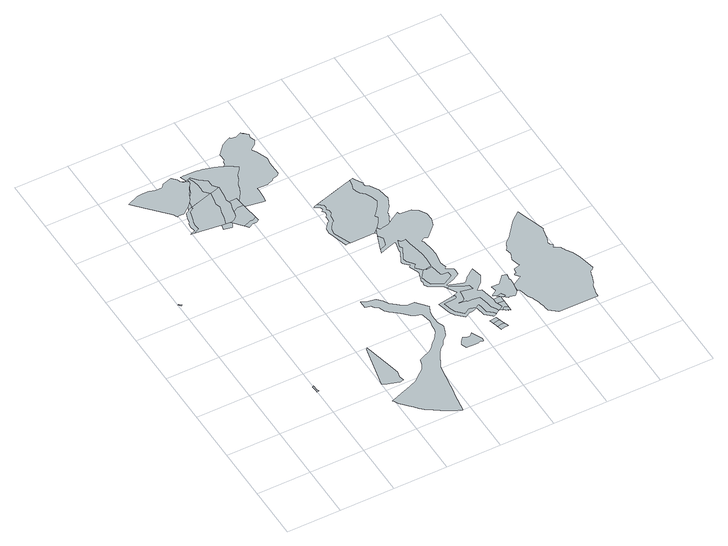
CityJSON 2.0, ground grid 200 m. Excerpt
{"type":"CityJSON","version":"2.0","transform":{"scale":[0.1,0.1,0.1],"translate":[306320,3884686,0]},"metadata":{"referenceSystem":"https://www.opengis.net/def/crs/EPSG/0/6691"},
"CityObjects":{
"object1":{"type":"GenericCityObject","attributes":{"prefecture":"22","disasterType":"1","areaType":"2","zoneNumber":"203-Ⅰ-018","zoneName":"久保沢","status":"0"},"geometry":[{"type":"MultiSurface","lod":"1","boundaries":[[[0,1,2,3,4]]]}]},
"object2":{"type":"GenericCityObject","attributes":{"prefecture":"22","disasterType":"1","areaType":"2","zoneNumber":"203-Ⅰ-038","zoneName":"八重沢B","status":"0"},"geometry":[{"type":"MultiSurface","lod":"1","boundaries":[[[5,6,7,8,9,10,11]]]}]},
"object3":{"type":"GenericCityObject","attributes":{"prefecture":"22","disasterType":"1","areaType":"1","zoneNumber":"103-Ⅰ-3335","zoneName":"仰天峰","status":"0"},"geometry":[{"type":"MultiSurface","lod":"1","boundaries":[[[12,13,14,15,16,17,18,19,20,21,22,23,24,25,26,27,28,29,30]]]}]},
"object4":{"type":"GenericCityObject","attributes":{"prefecture":"22","disasterType":"1","areaType":"2","zoneNumber":"103-Ⅰ-3335","zoneName":"仰天峰","status":"0"},"geometry":[{"type":"MultiSurface","lod":"1","boundaries":[[[31,32,33,34,18,35,36,37,38,39,26,40]]]}]},
"object5":{"type":"GenericCityObject","attributes":{"prefecture":"22","disasterType":"1","areaType":"1","zoneNumber":"103-Ⅰ-3338","zoneName":"中瀬町B","status":"0"},"geometry":[{"type":"MultiSurface","lod":"1","boundaries":[[[41,42,43,44,45,46,47,48,49,50,51,52,53,54,55,56,57,58,59,60,61,62,63,64,65,66,67,68,69,70,71,72,73,74]]]}]},
"object6":{"type":"GenericCityObject","attributes":{"prefecture":"22","disasterType":"1","areaType":"2","zoneNumber":"103-Ⅰ-3338","zoneName":"中瀬町B","status":"0"},"geometry":[{"type":"MultiSurface","lod":"1","boundaries":[[[42,43,44,45,75,76,77,78,79,80,81,82,83,61,84,85,86,87,88,89,90,91,92,93,94,95,96,97]]]}]},
"object7":{"type":"GenericCityObject","attributes":{"prefecture":"22","disasterType":"1","areaType":"2","zoneNumber":"103-Ⅱ-5866","zoneName":"中瀬町C","status":"0"},"geometry":[{"type":"MultiSurface","lod":"1","boundaries":[[[98,99,100,101,102,103,104,105,106,107,108,109,110,111,112,113,114,115,116,117,118,119,120,121]]]}]},
"object8":{"type":"GenericCityObject","attributes":{"prefecture":"22","disasterType":"2","areaType":"1","zoneNumber":"203-Ⅰ-037","zoneName":"長ヶ洞川","status":"0"},"geometry":[{"type":"MultiSurface","lod":"1","boundaries":[[[122,123,124,125,126,127,128,129,130,131,132,133,134,135,136,137,138,139,140,141,142,143,144,145,146,147,148,149,150,151,152,153,154,155,156,157,158,159,160,161,162,163,164,165,166,167,168,169,170,171,172,173,174,175,176,177,178,179,180,181,182,183,184,185,186,187,188,189,190,191,192,193,194,195,196,197,198,199,200,201]]]}]},
"object9":{"type":"GenericCityObject","attributes":{"prefecture":"22","disasterType":"1","areaType":"1","zoneNumber":"103-Ⅱ-5866","zoneName":"中瀬町C","status":"0"},"geometry":[{"type":"MultiSurface","lod":"1","boundaries":[[[202,203,204,205,206,207,208,209,210,211,212,213,108,214,215,216,217,218,219,220,221,222,223,224,225,226,227,120,228,229]]]}]},
"object10":{"type":"GenericCityObject","attributes":{"prefecture":"22","disasterType":"1","areaType":"2","zoneNumber":"103-Ⅰ-3338","zoneName":"中瀬町B","status":"0"},"geometry":[{"type":"MultiSurface","lod":"1","boundaries":[[[120,119,230,231,232,233,234,235,236,237,238,239,240,241,242,121]]]}]},
"object11":{"type":"GenericCityObject","attributes":{"prefecture":"22","disasterType":"1","areaType":"1","zoneNumber":"103-Ⅰ-3338","zoneName":"中瀬町B","status":"0"},"geometry":[{"type":"MultiSurface","lod":"1","boundaries":[[[228,120,227,226,243,244,245,246,247,248,236,249,250,251,252,253,254,255,256,229]]]}]},
"object12":{"type":"GenericCityObject","attributes":{"prefecture":"22","disasterType":"1","areaType":"2","zoneNumber":"103-Ⅱ-5865","zoneName":"中瀬町A","status":"0"},"geometry":[{"type":"MultiSurface","lod":"1","boundaries":[[[257,258,259,260,261,262,263,264,265,266,267,268,269,270]]]}]},
"object13":{"type":"GenericCityObject","attributes":{"prefecture":"22","disasterType":"1","areaType":"2","zoneNumber":"203-Ⅰ-037","zoneName":"長ヶ洞川","status":"0"},"geometry":[{"type":"MultiSurface","lod":"1","boundaries":[[[271,272,273,274,275,276,277]]]}]},
"object14":{"type":"GenericCityObject","attributes":{"prefecture":"22","disasterType":"1","areaType":"1","zoneNumber":"103-Ⅱ-5865","zoneName":"中瀬町A","status":"0"},"geometry":[{"type":"MultiSurface","lod":"1","boundaries":[[[278,257,279,280,281,282,283,284,285,286,264,287,288,289,290,291,292,293,294,295,296,297]]]}]},
"object15":{"type":"GenericCityObject","attributes":{"prefecture":"22","disasterType":"2","areaType":"1","zoneNumber":"203-Ⅰ-016","zoneName":"天神洞沢","status":"0"},"geometry":[{"type":"MultiSurface","lod":"1","boundaries":[[[298,299,300,301,302,303,304,305,306,307,308,309,310,311,312,313,314,315,316,317,318,319,320,321,322,323,324,325,326,327,328,329,330,331,332,333,334,335,336,337,338,339,340,341,342,343,344,345,346,347,348,349,350,351,352,353,354,355,356,357,358,359,360,361,362,363,364,365,366,367,368]]]}]},
"object16":{"type":"GenericCityObject","attributes":{"prefecture":"22","disasterType":"1","areaType":"2","zoneNumber":"103-Ⅰ-0649","zoneName":"八重","status":"0"},"geometry":[{"type":"MultiSurface","lod":"1","boundaries":[[[369,370,371,372,373,374,375,376,377,378,379,380,381,382]]]}]},
"object17":{"type":"GenericCityObject","attributes":{"prefecture":"22","disasterType":"1","areaType":"1","zoneNumber":"103-Ⅰ-2709","zoneName":"上香貫コテンジ","status":"0"},"geometry":[{"type":"MultiSurface","lod":"1","boundaries":[[[383,384,385,386,387,388,389,390,391,392,393,394,395,396,397,398,399,400,401,402,403,404,405,406,407,408,409,410,411,412,413,414,415,416,417,418,419,420,421,422,423,424,425,426,427,428,429,430,431,432]]]}]},
"object18":{"type":"GenericCityObject","attributes":{"prefecture":"22","disasterType":"1","areaType":"2","zoneNumber":"103-Ⅰ-2709","zoneName":"上香貫コテンジ","status":"0"},"geometry":[{"type":"MultiSurface","lod":"1","boundaries":[[[384,433,434,435,436,437,438,439,440,441,442,443,444,445,446,447,448,449,450,451,452,453,454,455,409,456,457,458,459,460,461,462,463,464,465,466,467,468,469,470,471,472,473,474,475,476,477,478]]]}]},
"object19":{"type":"GenericCityObject","attributes":{"prefecture":"22","disasterType":"1","areaType":"2","zoneNumber":"103-S-0118","zoneName":"三ノ洞","status":"0"},"geometry":[{"type":"MultiSurface","lod":"1","boundaries":[[[479,480,481,482,483,484,485,486,487,488,489,490,491,492,493,494,495,496,497,498,499,500,501,502,503,504,505,506,507,508,509,510,511,512,513,514,515,516,517,518,519,520,521,522,523,524,525]]]}]},
"object20":{"type":"GenericCityObject","attributes":{"prefecture":"22","disasterType":"1","areaType":"2","zoneNumber":"103-S-0118","zoneName":"三ノ洞","status":"0"},"geometry":[{"type":"MultiSurface","lod":"1","boundaries":[[[526,527,528,529,530,531,532,533]]]}]},
"object21":{"type":"GenericCityObject","attributes":{"prefecture":"22","disasterType":"1","areaType":"2","zoneNumber":"103-S-0118","zoneName":"三ノ洞","status":"0"},"geometry":[{"type":"MultiSurface","lod":"1","boundaries":[[[534,535,536,537,538,539,540,541]]]}]},
"object22":{"type":"GenericCityObject","attributes":{"prefecture":"22","disasterType":"1","areaType":"1","zoneNumber":"103-S-0118","zoneName":"三ノ洞","status":"0"},"geometry":[{"type":"MultiSurface","lod":"1","boundaries":[[[542,533,543,544,545,546,547,529,548,549]]]}]},
"object23":{"type":"GenericCityObject","attributes":{"prefecture":"22","disasterType":"1","areaType":"2","zoneNumber":"103-S-0118","zoneName":"三ノ洞","status":"0"},"geometry":[{"type":"MultiSurface","lod":"1","boundaries":[[[550,551,552,553,554,555,556,557,558,559,560,561,562,563,564]]]}]},
"object24":{"type":"GenericCityObject","attributes":{"prefecture":"22","disasterType":"1","areaType":"2","zoneNumber":"103-S-0118","zoneName":"三ノ洞","status":"0"},"geometry":[{"type":"MultiSurface","lod":"1","boundaries":[[[565,566,567,568,569,570,571,572,573,574,575,550,576,577,578,579,580,581,582,583,584]]]}]},
"object25":{"type":"GenericCityObject","attributes":{"prefecture":"22","disasterType":"1","areaType":"2","zoneNumber":"103-Ⅰ-3336","zoneName":"山ヶ下町","status":"0"},"geometry":[{"type":"MultiSurface","lod":"1","boundaries":[[[585,586,587,588,589,590,591,592,593,594,595,596,597,598,599,600,601,602,603,604,605,606,607,608,609,610,611,612,613,614,615,616,617,618,619,620,621,622,623]]]}]},
"object26":{"type":"GenericCityObject","attributes":{"prefecture":"22","disasterType":"1","areaType":"1","zoneNumber":"103-S-0118","zoneName":"三ノ洞","status":"0"},"geometry":[{"type":"MultiSurface","lod":"1","boundaries":[[[624,625,626,627,628,629,630,631,632,633,634,635,636,637,638,639,640,641,642,643,644,645,646,647,648,649,650,651,652,653,654,655,656,657,658,659,660,661,539,662,663,664,665,666,667,668,669,670,671,672,673,674,675,676,677,678,679,680,493,494,681,682,683,684,685,686,687,688,689,690,691,692,693,694,695,696,697,512,698,699,700,701,702,703]]]}]},
"object27":{"type":"GenericCityObject","attributes":{"prefecture":"22","disasterType":"1","areaType":"1","zoneNumber":"103-Ⅰ-3336","zoneName":"山ヶ下町","status":"0"},"geometry":[{"type":"MultiSurface","lod":"1","boundaries":[[[606,704,705,706,707,708,709,710,711,712,713,714,715,716,717,718,719,720,721,722,723,586,587,724,725,726,727,728,729,730,731,732,733,734,735,736,737,738,739,740,741,742,605]]]}]},
"object28":{"type":"GenericCityObject","attributes":{"prefecture":"22","disasterType":"1","areaType":"2","zoneNumber":"103-Ⅰ-0650","zoneName":"外原","status":"0"},"geometry":[{"type":"MultiSurface","lod":"1","boundaries":[[[743,744,745,746,747,748,749,750,751,752,753,754,755,756,757]]]}]},
"object29":{"type":"GenericCityObject","attributes":{"prefecture":"22","disasterType":"1","areaType":"2","zoneNumber":"103-Ⅰ-0650","zoneName":"外原","status":"0"},"geometry":[{"type":"MultiSurface","lod":"1","boundaries":[[[758,759,760,761,762,763,764]]]}]},
"object30":{"type":"GenericCityObject","attributes":{"prefecture":"22","disasterType":"1","areaType":"1","zoneNumber":"103-Ⅰ-0650","zoneName":"外原","status":"0"},"geometry":[{"type":"MultiSurface","lod":"1","boundaries":[[[765,766,767,768,769,770,771,772,773,774,775,776,777,778,747,779,780,752,781,782,783,784,785,786,757,787,788,789,790,791,792,793,794]]]}]},
"object31":{"type":"GenericCityObject","attributes":{"prefecture":"22","disasterType":"1","areaType":"2","zoneNumber":"103-Ⅰ-0650","zoneName":"外原","status":"0"},"geometry":[{"type":"MultiSurface","lod":"1","boundaries":[[[795,767,796,797,798,799,800,801]]]}]},
"object32":{"type":"GenericCityObject","attributes":{"prefecture":"22","disasterType":"1","areaType":"1","zoneNumber":"103-Ⅲ-0224","zoneName":"四方沢","status":"0"},"geometry":[{"type":"MultiSurface","lod":"1","boundaries":[[[802,803,804,805,806,807,808,809,810,811,812,813,814,815,816,817,818,819,820,821,822,823,824,825,826,827,828,829,830,831,832,833,834,835,836,837,838,839,840,841,842,843,844,845,846,847,848,849,850,851,852,853,854,855,856,857,858,859,860,861,862,863,864,865,866,867,868,869,870,871,872,873,874,875,876,877,878,879,880,881,882,883,884,885,886,887,888,889,890,891,892,893,894,895,896,897,898,899,900,901,902,903,904,905,906,907,908,909,910,911,912]]]}]}
},
"vertices":[
[116,8678,0],[27,8760,0],[4,8736,0],[84,8647,0],[99,8661,0],
[1971,3343,0],[1993,3144,0],[1989,3064,0],[2065,3069,0],[2040,3148,0],[2028,3348,0],[2010,3346,0],
[4716,2150,0],[4719,2171,0],[4686,2279,0],[4672,2334,0],[4698,2432,0],[4724,2549,0],[4698,2664,0],[4421,3898,0],[4399,3995,0],[4397,3985,0],[4394,3983,0],[4391,3974,0],[4362,3956,0],[4340,3859,0],[4110,2828,0],[4001,2340,0],[3999,2333,0],[4176,2241,0],[4584,2112,0],
[4164,2685,0],[4342,2595,0],[4581,2504,0],[4722,2557,0],[4437,3825,0],[4408,3809,0],[4406,3808,0],[4383,3801,0],[4325,3791,0],[4085,2717,0],
[1019,13360,0],[1210,13149,0],[1864,12427,0],[1864,12424,0],[1909,12374,0],[1912,12368,0],[1938,12318,0],[1984,12229,0],[2017,12256,0],[2025,12263,0],[2015,12274,0],[2213,12248,0],[2527,12499,0],[2706,12708,0],[2817,12959,0],[2874,13030,0],[2938,13198,0],[3071,13341,0],[3101,13435,0],[3011,13480,0],[2943,13514,0],[2843,13564,0],[2840,13562,0],[2803,13695,0],[2654,13869,0],[2279,13749,0],[2203,13644,0],[2185,13642,0],[2050,13634,0],[1948,13647,0],[1728,13701,0],[1495,13701,0],[1294,13699,0],[874,13520,0],
[2012,12429,0],[2220,12402,0],[2493,12648,0],[2658,12856,0],[2742,13106,0],[2831,13185,0],[2900,13344,0],[2955,13434,0],[2950,13510,0],[2897,13537,0],[2888,13488,0],[2854,13512,0],[2743,13511,0],[2517,13439,0],[2432,13321,0],[2338,13283,0],[2232,13264,0],[2036,13253,0],[1877,13272,0],[1683,13319,0],[1492,13314,0],[1352,13314,0],[1138,13229,0],
[2603,12355,0],[2616,12306,0],[2457,12229,0],[2392,12041,0],[2343,11842,0],[2318,11794,0],[2277,11639,0],[2302,11410,0],[2184,11362,0],[2115,11314,0],[3061,11203,0],[3177,11190,0],[3214,11303,0],[3262,11453,0],[3293,11560,0],[3322,11750,0],[3395,11945,0],[3345,12107,0],[3346,12148,0],[3366,12258,0],[3393,12378,0],[3433,12621,0],[3322,12590,0],[2592,12385,0],
[4895,471,0],[5084,347,0],[5257,237,0],[5410,150,0],[5574,67,0],[5734,3,0],[5832,698,0],[5871,925,0],[5910,1153,0],[5948,1381,0],[5987,1609,0],[6026,1836,0],[6065,2064,0],[6157,2247,0],[6243,2436,0],[6350,2606,0],[6467,2770,0],[6622,2894,0],[6728,3068,0],[6894,3215,0],[6989,3398,0],[7052,3629,0],[6971,3864,0],[6972,4062,0],[6972,4267,0],[7000,4430,0],[7094,4631,0],[6770,5037,0],[6552,5035,0],[6365,5108,0],[6220,5241,0],[6003,5416,0],[5901,5593,0],[5738,5764,0],[5606,5806,0],[5474,5829,0],[5251,5918,0],[5249,5627,0],[5423,5600,0],[5447,5604,0],[5519,5486,0],[5652,5373,0],[5728,5173,0],[5820,5064,0],[6058,4895,0],[6211,4744,0],[6363,4591,0],[6533,4480,0],[6709,4428,0],[6753,4220,0],[6795,4024,0],[6747,3798,0],[6736,3669,0],[6709,3529,0],[6600,3384,0],[6510,3274,0],[6370,3130,0],[6235,2962,0],[6071,2838,0],[5855,2757,0],[5643,2673,0],[5590,2457,0],[5488,2281,0],[5339,2145,0],[5173,2023,0],[5020,1890,0],[4804,1810,0],[4587,1729,0],[4370,1649,0],[4154,1569,0],[3937,1488,0],[3970,1427,0],[4049,1296,0],[4191,1120,0],[4281,1015,0],[4397,903,0],[4509,765,0],[4584,700,0],[4644,643,0],[4733,584,0],
[2445,12314,0],[2456,12298,0],[2295,12223,0],[2230,12042,0],[2179,11826,0],[2155,11794,0],[2116,11638,0],[2143,11405,0],[2022,11369,0],[1952,11333,0],[1964,11331,0],[2052,11321,0],[3388,11165,0],[3395,11170,0],[3451,11192,0],[3499,11217,0],[3617,11310,0],[3627,11342,0],[3666,11476,0],[3690,11645,0],[3778,11934,0],[3732,12134,0],[3741,12182,0],[3767,12292,0],[3804,12725,0],[3602,12668,0],[2529,12367,0],[2432,12340,0],
[3260,12803,0],[3241,12865,0],[3258,12985,0],[3254,13158,0],[3224,13362,0],[3141,13553,0],[3102,13541,0],[3101,13541,0],[3061,13335,0],[2936,13131,0],[2885,12955,0],[2620,12661,0],[2646,12559,0],
[3639,12935,0],[3646,12952,0],[3631,13164,0],[3380,13380,0],[3199,13571,0],[3194,13570,0],[3059,13528,0],[2994,13508,0],[2964,13499,0],[2917,13267,0],[2791,13076,0],[2737,12923,0],[2490,12571,0],[2502,12496,0],
[3363,11159,0],[3666,10790,0],[3722,10819,0],[3847,10870,0],[3927,10905,0],[4037,10908,0],[4178,10975,0],[4110,11515,0],[4095,11632,0],[3892,11639,0],[3679,11531,0],[3536,11429,0],[3331,11317,0],[3290,11248,0],
[5250,5701,0],[5442,5683,0],[5494,5663,0],[5551,5736,0],[5457,5753,0],[5250,5793,0],[5250,5730,0],
[3289,11250,0],[3705,10743,0],[3768,10666,0],[3800,10679,0],[3919,10737,0],[3977,10757,0],[4082,10754,0],[4197,10822,0],[4184,10921,0],[4085,11711,0],[4047,12011,0],[3808,12012,0],[3478,11856,0],[3336,11754,0],[3316,11743,0],[3310,11670,0],[3293,11568,0],[3270,11471,0],[3250,11312,0],[3248,11299,0],
[3049,13426,0],[3090,13215,0],[3085,13012,0],[3120,12802,0],[3197,12584,0],[3216,12377,0],[3184,12179,0],[3199,11978,0],[3200,11773,0],[3152,11579,0],[3146,11423,0],[3043,11193,0],[2989,11009,0],[3283,10933,0],[3389,11120,0],[3543,11292,0],[3579,11332,0],[3697,11464,0],[3852,11636,0],[4006,11808,0],[4159,11996,0],[4277,12177,0],[4366,12364,0],[4414,12559,0],[4545,12738,0],[4620,12927,0],[4771,13102,0],[4830,13226,0],[4812,13239,0],[4771,13267,0],[4731,13295,0],[4690,13321,0],[4648,13347,0],[4607,13372,0],[4564,13397,0],[4521,13420,0],[4478,13443,0],[4435,13465,0],[4391,13487,0],[4346,13507,0],[4302,13527,0],[4257,13546,0],[4211,13564,0],[4166,13582,0],[4120,13599,0],[4074,13614,0],[4027,13629,0],[3980,13644,0],[3933,13657,0],[3886,13670,0],[3839,13681,0],[3791,13692,0],[3743,13702,0],[3695,13712,0],[3647,13720,0],[3599,13728,0],[3550,13735,0],[3502,13740,0],[3453,13746,0],[3405,13750,0],[3356,13753,0],[3307,13756,0],[3258,13757,0],[3209,13758,0],[3161,13758,0],[3112,13757,0],[3063,13755,0],[3014,13753,0],[2965,13749,0],[2936,13747,0],[2972,13644,0],
[7228,2421,0],[7436,2398,0],[7679,2401,0],[7778,2441,0],[7862,2391,0],[7876,2457,0],[7890,2523,0],[7699,2913,0],[7609,2802,0],[7477,2807,0],[7417,2826,0],[7349,2872,0],[7214,2700,0],[7152,2621,0],
[3970,11586,0],[4117,11563,0],[4724,11467,0],[4823,11451,0],[4824,11493,0],[4844,11585,0],[4875,11978,0],[4863,12075,0],[5270,12062,0],[5286,12095,0],[5307,12099,0],[5483,12160,0],[5519,12208,0],[5732,12267,0],[5817,12359,0],[5790,12892,0],[5826,13095,0],[5674,13530,0],[5563,13693,0],[5559,13712,0],[5622,13757,0],[5781,13861,0],[5878,14047,0],[5813,14209,0],[5852,14339,0],[5779,14408,0],[5722,14463,0],[5684,14499,0],[5645,14536,0],[5442,14444,0],[5251,14470,0],[5244,14477,0],[5217,14529,0],[5073,14455,0],[4878,14350,0],[4565,14002,0],[4574,13732,0],[4505,13662,0],[4483,13534,0],[4436,13510,0],[4304,13371,0],[4096,13071,0],[4111,12923,0],[3945,12767,0],[3829,12522,0],[3721,12152,0],[3819,12070,0],[3728,12086,0],[3643,11767,0],[3623,11641,0],
[4653,11478,0],[4656,11539,0],[4679,11657,0],[4711,11982,0],[4697,12093,0],[5112,12095,0],[5131,12139,0],[5174,12180,0],[5353,12246,0],[5407,12325,0],[5612,12376,0],[5694,12464,0],[5649,12965,0],[5676,13158,0],[5519,13555,0],[5402,13723,0],[5405,13777,0],[5434,13799,0],[5556,13882,0],[5704,13978,0],[5774,14155,0],[5711,14304,0],[5725,14459,0],[5686,14497,0],[5603,14371,0],[5544,14323,0],[5506,14225,0],[5399,14178,0],[5254,14107,0],[5094,14029,0],[4929,13870,0],[4951,13666,0],[4859,13515,0],[4813,13341,0],[4710,13242,0],[4584,13110,0],[4462,12959,0],[4486,12768,0],[4416,12688,0],[4255,12544,0],[4182,12373,0],[4108,12165,0],[4201,12009,0],[4077,11898,0],[4028,11700,0],[4008,11580,0],
[8291,4666,0],[8295,4705,0],[8308,4735,0],[8535,4687,0],[8738,4649,0],[8712,4731,0],[8709,4782,0],[8698,4823,0],[8586,4864,0],[8111,5103,0],[8102,5097,0],[8080,5089,0],[8079,5090,0],[8030,5056,0],[8212,4733,0],[8213,4732,0],[8036,4663,0],[8106,4650,0],[8109,4652,0],[8055,4515,0],[8025,4515,0],[7578,4487,0],[7653,4188,0],[7723,4020,0],[7945,3776,0],[8161,3907,0],[8205,3890,0],[8398,3849,0],[8540,3923,0],[8574,3822,0],[8607,3529,0],[8797,3349,0],[8849,3273,0],[8912,3311,0],[8977,3350,0],[8945,3456,0],[8827,3641,0],[8818,3848,0],[8737,4180,0],[8478,4221,0],[8303,4220,0],[8276,4259,0],[8092,4274,0],[7925,4290,0],[8175,4319,0],[8247,4374,0],[8302,4664,0],
[8795,2954,0],[8746,2955,0],[8543,2931,0],[8569,2828,0],[8590,2743,0],[8751,2784,0],[8860,2769,0],[8832,2849,0],
[7250,7831,0],[7279,7927,0],[7290,7957,0],[7328,8053,0],[7224,8263,0],[7187,8165,0],[7006,7683,0],[7243,7773,0],
[8917,2607,0],[8772,3021,0],[8739,3116,0],[8713,3106,0],[8504,3089,0],[8528,2992,0],[8633,2567,0],[8749,2607,0],
[7752,6162,0],[7539,5888,0],[7566,5822,0],[7580,5687,0],[7654,5489,0],[8040,5306,0],[8402,5493,0],[8404,5536,0],[8402,5604,0],[8395,5690,0],[8184,5698,0],[8125,5742,0],[8062,6143,0],[7832,6141,0],[7863,6164,0],
[7813,7653,0],[7770,7668,0],[7702,7755,0],[7592,7486,0],[7660,7371,0],[7438,6934,0],[7473,6786,0],[7618,6588,0],[7666,6523,0],[7611,6475,0],[7546,6385,0],[7856,6164,0],[7831,6186,0],[8060,6208,0],[8085,6597,0],[8074,6826,0],[8014,7209,0],[7961,7452,0],[7922,7666,0],[7833,7643,0],
[6299,8422,0],[7067,8417,0],[7153,8417,0],[7173,8409,0],[7274,8484,0],[7406,8616,0],[7531,8792,0],[7640,8984,0],[7571,9097,0],[7603,9127,0],[7723,9265,0],[7875,9442,0],[7985,9643,0],[7930,9905,0],[7810,10118,0],[7664,10246,0],[7610,10401,0],[7580,10550,0],[7626,10684,0],[7668,10900,0],[7658,10897,0],[7555,10867,0],[6209,10470,0],[6395,10327,0],[6411,10216,0],[6354,10129,0],[6425,10039,0],[6429,9980,0],[6432,9974,0],[6433,9974,0],[6423,9900,0],[6336,9802,0],[6334,9644,0],[6301,9532,0],[6225,9501,0],[6189,9432,0],[6135,9372,0],[6079,9284,0],[6034,9073,0],
[9098,4758,0],[9249,5032,0],[9160,5420,0],[9048,5335,0],[8984,5285,0],[8905,5224,0],[8852,5201,0],[8696,5024,0],[8657,4975,0],[8612,5012,0],[8045,5193,0],[8396,5324,0],[8650,5464,0],[8647,5564,0],[8645,5631,0],[8641,5731,0],[8380,5863,0],[8375,5877,0],[8464,5926,0],[8397,6179,0],[8472,6615,0],[8457,6868,0],[8393,7272,0],[8355,7360,0],[8477,7425,0],[8605,7382,0],[9035,7814,0],[9134,8070,0],[9104,8364,0],[8970,8596,0],[8765,8741,0],[8330,8777,0],[8302,8866,0],[7994,8692,0],[7792,8542,0],[7565,8517,0],[7445,8481,0],[7363,8633,0],[6978,7609,0],[6943,7516,0],[7226,7628,0],[7587,7743,0],[7496,7298,0],[7526,7278,0],[7298,6852,0],[7310,6776,0],[7457,6609,0],[7501,6594,0],[7515,6588,0],[7429,6512,0],[7569,6157,0],[7439,5758,0],[7471,5701,0],[7432,5583,0],[7497,5444,0],[7968,5166,0],[7997,5116,0],[7969,4637,0],[7954,4631,0],[7943,4644,0],[7912,4650,0],[7414,4566,0],[7535,4075,0],[7633,3895,0],[7894,3622,0],[8125,3763,0],[8170,3750,0],[8278,3753,0],[8403,3828,0],[8420,3802,0],[8467,3443,0],[8695,3243,0],[8729,3202,0],[8815,3253,0],[9159,3458,0],[9136,3559,0],[9056,3720,0],[9087,3883,0],[8958,4435,0],[8807,4492,0],
[6150,10452,0],[6091,10435,0],[6054,10424,0],[6241,10287,0],[6256,10191,0],[6196,10123,0],[6265,10040,0],[6262,9989,0],[6262,9988,0],[6254,9917,0],[6174,9837,0],[6179,9691,0],[6152,9593,0],[6076,9577,0],[6042,9510,0],[5990,9453,0],[5936,9366,0],[5895,9156,0],[6115,8423,0],[6215,8423,0],[7451,8296,0],[7537,8204,0],[7700,8368,0],[7845,8570,0],[8026,8980,0],[8010,9010,0],[8012,9012,0],[8187,9213,0],[8369,9584,0],[8290,10048,0],[8107,10363,0],[7977,10464,0],[7977,10502,0],[7961,10525,0],[7991,10574,0],[7992,10581,0],[7891,10745,0],[7836,10862,0],[7793,10937,0],
[9342,3635,0],[9138,3660,0],[9130,3636,0],[8868,3663,0],[8892,3610,0],[8900,3593,0],[9109,3570,0],[9085,3500,0],[8942,3436,0],[9006,3390,0],[9110,3316,0],[9165,3393,0],[9202,3408,0],[9339,3361,0],[9341,3538,0],
[9468,3917,0],[9461,3923,0],[9427,4001,0],[9269,3943,0],[9329,3895,0],[9422,3821,0],[9512,3851,0],
[9985,4443,0],[9993,4490,0],[10003,4548,0],[10021,4648,0],[9861,4696,0],[9601,4393,0],[9338,4418,0],[9302,4402,0],[9348,4184,0],[9141,4045,0],[9326,3897,0],[9017,3878,0],[9002,3717,0],[8837,3728,0],[8912,3567,0],[8802,3536,0],[9179,3267,0],[9260,3209,0],[9226,3248,0],[9250,3244,0],[9337,3192,0],[9338,3292,0],[9344,3883,0],[9489,3767,0],[9568,3705,0],[9596,3729,0],[9792,3692,0],[9942,3835,0],[9989,4160,0],[10011,4387,0],
[10003,4547,0],[10012,4594,0],[9900,4622,0],[9751,4316,0],[9818,4281,0],[9870,4244,0],[9942,4538,0],
[11403,6671,0],[11202,6426,0],[11094,6293,0],[11021,6208,0],[10940,6113,0],[10907,6075,0],[10707,5901,0],[10681,5835,0],[10642,5738,0],[10601,5684,0],[10552,5621,0],[10608,5406,0],[10500,5173,0],[10575,4882,0],[10603,4814,0],[10366,4752,0],[10323,4575,0],[10327,4545,0],[10244,4541,0],[10238,4511,0],[10359,4343,0],[10319,4315,0],[10101,4189,0],[10088,4183,0],[9981,4130,0],[9956,4118,0],[9958,4104,0],[9966,4051,0],[9971,4004,0],[9971,3974,0],[9969,3904,0],[9968,3873,0],[10053,3804,0],[10104,3490,0],[10114,3473,0],[10137,3430,0],[10160,3386,0],[10184,3343,0],[10213,3309,0],[10235,3268,0],[10246,3224,0],[10258,3180,0],[10270,3146,0],[10282,3109,0],[10294,3075,0],[10305,3040,0],[10316,3001,0],[10323,2972,0],[10331,2941,0],[10340,2909,0],[10348,2872,0],[10355,2839,0],[10360,2808,0],[10362,2771,0],[10364,2735,0],[10365,2702,0],[10373,2661,0],[10379,2627,0],[10385,2597,0],[10386,2591,0],[10667,2337,0],[12118,2333,0],[12117,2404,0],[12126,2519,0],[12169,2662,0],[12194,2756,0],[12217,2833,0],[12241,2867,0],[12284,2929,0],[12399,3208,0],[12414,3317,0],[12438,3361,0],[12448,3419,0],[12456,3430,0],[12469,3440,0],[12475,3442,0],[12486,3447,0],[12499,3450,0],[12530,3460,0],[12577,3500,0],[12613,3532,0],[12491,4172,0],[12378,4462,0],[12238,4682,0],[12214,4730,0],[12187,4785,0],[12157,4840,0],[12148,4857,0],[11949,4962,0],[11949,5002,0],[11954,5018,0],[11964,5042,0],[11973,5060,0],[11982,5076,0],[11991,5091,0],[11938,5141,0],[11888,5270,0],[11924,5332,0],[11976,5437,0],[11977,5447,0],[11979,5478,0],[11981,5486,0],[11990,5583,0],[12021,5663,0],[12054,5846,0],[12077,5867,0],[12084,5890,0],[12057,5973,0],[11896,6470,0],[11895,6471,0],[11741,6946,0]
]}
